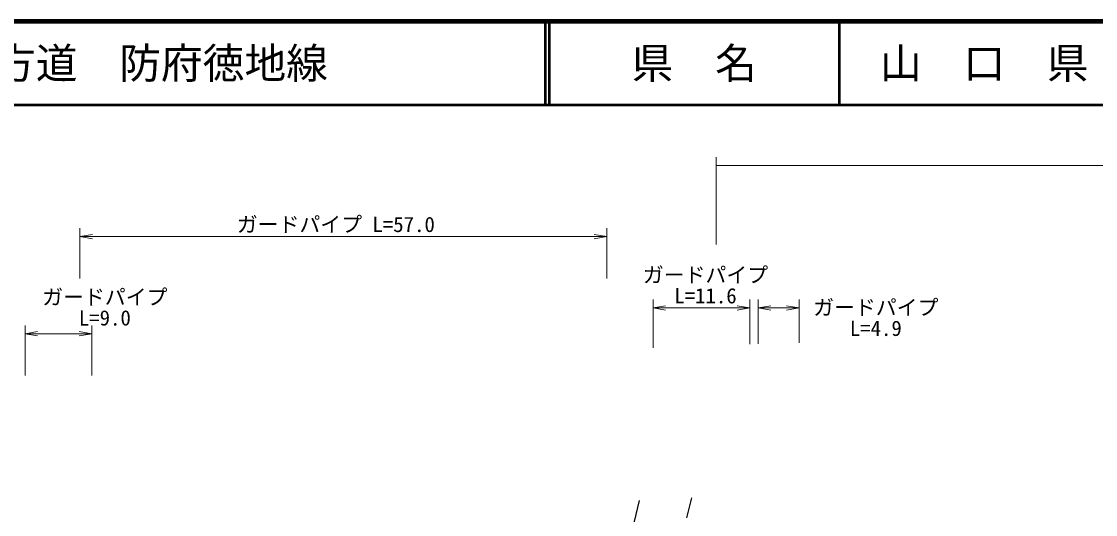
# Model space of a CAD drawing. Units: millimetres, scale not verified. Extents: x 40000 to 680000, y 20000 to 380000.
# Drawn here: x 235023 to 363711, y 320947 to 380000 of the extents above; entities that cross this region are included whole.
import ezdxf
from ezdxf.enums import TextEntityAlignment as Align

# ---------------------------------------------------------------- set-up
doc = ezdxf.new("R2010")
doc.units = ezdxf.units.MM
doc.header["$LTSCALE"] = 1000
for name, color, linetype, lineweight in [('M-BGD', 7, 'Continuous', 25), ('M-STR-HTXT', 7, 'Continuous', 13), ('M-TTL', 2, 'Continuous', 140), ('M-TTL-LINE', 7, 'Continuous', 50)]:
    doc.layers.add(name, color=color, linetype=linetype, lineweight=lineweight)
doc.layers.add('M-TTL-TXT', color=7, linetype='Continuous')
doc.styles.add('ＭＳ ゴシック', font='')
doc.styles.get('ＭＳ ゴシック').set_extended_font_data('MS Gothic')

# ---------------------------------------------------------------- blocks, each defined once
blk = doc.blocks.new('open_arrow')
at = {"color": 0, "linetype": 'Continuous', "lineweight": -2}
blk.add_lwpolyline([(7.5, 1.25), (0, 0), (7.5, -1.25)], dxfattribs=at)

msp = doc.modelspace()

# ---------------------------------------------------------------- linework, layer by layer
at = {"layer": 'M-BGD'}
for p, q in [((309042, 322616), (308036, 318449)), ((315290, 322930), (314718, 320561))]:
    msp.add_line(p, q, dxfattribs=at)
at = {"layer": 'M-STR-HTXT'}
for p, q in [((318244, 353292), (318244, 363733)), ((318244, 362733), (568451, 362733)), ((242029, 349229), (242029, 355229)), ((305139, 349229), (305139, 355229)), ((242029, 354229), (305139, 354229)), ((310692, 340896), (310692, 346683)), ((322284, 341340), (322284, 346683)), ((323290, 341371), (323290, 346683)), ((328187, 341521), (328187, 346683)), ((310692, 345683), (322284, 345683)), ((323290, 345683), (328187, 345683)), ((235460, 337602), (235460, 343602)), ((243433, 337602), (243433, 343602)), ((235460, 342602), (243433, 342602))]:
    msp.add_line(p, q, dxfattribs=at)
at = {"layer": 'M-TTL'}
msp.add_line((680000, 380000), (40000, 380000), dxfattribs=at)
at = {"layer": 'M-TTL-LINE'}
for p, q in [((297750, 380000), (297750, 370000)), ((298250, 380000), (298250, 370000)), ((333000, 380000), (333000, 370000)), ((40000, 370000), (680000, 370000))]:
    msp.add_line(p, q, dxfattribs=at)

# ---------------------------------------------------------------- block references
at = {"layer": 'M-STR-HTXT', "xscale": 200, "yscale": 200}
for p in [(242029, 354229), (310692, 345683), (323290, 345683), (235460, 342602)]:
    msp.add_blockref('open_arrow', p, dxfattribs=at)
at = {"layer": 'M-STR-HTXT', "xscale": 200, "yscale": 200, "rotation": 180}
for p in [(305139, 354229), (322284, 345683), (328187, 345683), (243433, 342602)]:
    msp.add_blockref('open_arrow', p, dxfattribs=at)

# ---------------------------------------------------------------- texts
at = {"layer": 'M-STR-HTXT', "style": 'ＭＳ ゴシック'}
for s, p in [('ガードパイプ L=57.0', (272689, 354229)), ('ガードパイプ', (316977, 348183)), ('ガードパイプ', (245010, 345530)), ('L=11.6', (316977, 345683)), ('ガードパイプ', (337385, 344285)), ('L=9.0', (245010, 343030)), ('L=4.9', (337385, 341785))]:
    msp.add_text(s, height=1833, dxfattribs=at).set_placement(p, align=Align.BOTTOM_CENTER)
at = {"layer": 'M-TTL-TXT', "style": 'ＭＳ ゴシック'}
msp.add_text('主要地方道\u3000防府徳地線', height=3666, dxfattribs=at).set_placement((216734, 375000), align=Align.MIDDLE_LEFT)
for s, p in [('県\u3000名', (315625, 375000)), ('山\u3000口\u3000県', (350375, 375000))]:
    msp.add_text(s, height=3666, dxfattribs=at).set_placement(p, align=Align.MIDDLE_CENTER)

doc.saveas('drawing.dxf')
